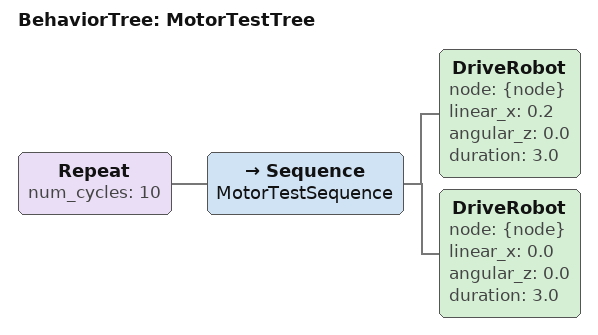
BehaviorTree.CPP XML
<root main_tree_to_execute="MotorTestTree">

    <BehaviorTree ID="MotorTestTree">
        <Repeat num_cycles="10">
            <Sequence name="MotorTestSequence">
                <!-- Drive Forward -->
                <DriveRobot node="{node}" linear_x="0.2" angular_z="0.0" duration="3.0"/>

                <!-- Stop -->
                <DriveRobot node="{node}" linear_x="0.0" angular_z="0.0" duration="3.0"/>
            </Sequence>
        </Repeat>
    </BehaviorTree>
</root>
